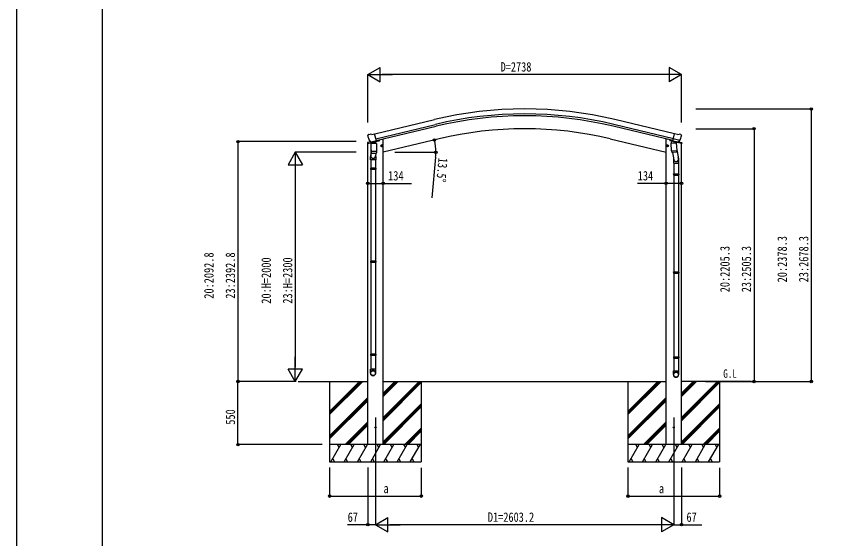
# Model space of a CAD drawing. Units: millimetres, scale not verified. Extents: x -10512 to 10512, y -7425 to 7425.
# Drawn here: x -10512 to -3338, y -4511 to 44 of the extents above; entities that cross this region are included whole.
import ezdxf
from ezdxf.enums import TextEntityAlignment as Align

# ---------------------------------------------------------------- set-up
doc = ezdxf.new("R2010")
doc.units = ezdxf.units.MM
doc.header["$LTSCALE"] = 30
for name, color, linetype in [('0-2_USER1', 3, 'Continuous'), ('0-3_YKK_12', 2, 'Continuous'), ('0-4_YKK_13', 4, 'Continuous'), ('0-5_YKK_A1', 4, 'Continuous'), ('0-6_YKK_D', 6, 'Continuous'), ('0-7_YKK_ZWAK', 7, 'Continuous')]:
    doc.layers.add(name, color=color, linetype=linetype)
doc.styles.add('ＭＳ ゴシック', font='')
doc.styles.get('ＭＳ ゴシック').set_extended_font_data('MS Gothic')

msp = doc.modelspace()

# ---------------------------------------------------------------- linework, layer by layer
at = {"layer": '0-3_YKK_12'}
for p, q in [((-7379.28, -3455.91), (-7379.28, -3951.2)), ((-4776.11, -3455.91), (-4776.11, -3951.2))]:
    msp.add_line(p, q, dxfattribs=at)
at = {"layer": '0-4_YKK_13'}
for p, q in [((-7447.66, -996.29), (-7447.38, -997.44)), ((-7443.44, -987.72), (-7447.3, -994.01)), ((-7440.34, -985.47), (-7427.16, -982.3)), ((-7412.6, -984.98), (-7425.86, -982.28)), ((-7412.6, -984.98), (-7386.67, -978.75)), ((-4743.74, -984.98), (-4769.67, -978.75)), ((-4743.74, -984.98), (-4730.48, -982.28)), ((-4716, -985.47), (-4729.18, -982.3)), ((-4712.9, -987.72), (-4709.05, -994.01)), ((-4708.69, -996.29), (-4708.96, -997.44)), ((-7448.76, -1064.65), (-7409.8, -1055.3)), ((-7448.76, -1057.76), (-7448.76, -1064.65)), ((-7420.25, -1048.55), (-7446.46, -1054.84)), ((-7416.75, -1051.51), (-7433.13, -1037.02)), ((-7370.9, -1063.31), (-7416.7, -1063.31)), ((-7416.7, -1131.31), (-7416.7, -1063.31)), ((-7409.39, -1063.31), (-7415.15, -1063.31)), ((-7414.04, -1052.08), (-7406.52, -1050.27)), ((-7409.8, -1050.4), (-7409.8, -1057.31)), ((-7409.39, -1057.31), (-7409.8, -1057.31)), ((-7409.39, -1057.31), (-7409.39, -1063.31)), ((-7378.21, -1063.31), (-7409.39, -1063.31)), ((-7377.8, -1057.31), (-7378.21, -1057.31)), ((-7372.45, -1063.31), (-7378.21, -1063.31)), ((-7372.45, -1063.31), (-7378.21, -1063.31)), ((-7377.8, -1047.61), (-7348.04, -1040.47)), ((-7377.8, -1042.64), (-7377.8, -1057.31)), ((-7370.9, -1063.31), (-7370.9, -1131.31)), ((-7344.21, -1032.32), (-7344.21, -1035.61)), ((-7320.83, -1094.07), (-7325.5, -1074.62)), ((-4834.57, -1094.07), (-4829.9, -1074.62)), ((-4811.66, -1032.4), (-4811.66, -1035.69)), ((-4789.39, -1044.98), (-4807.83, -1040.55)), ((-4799.81, -1062.15), (-4754.13, -1058.96)), ((-4795.14, -1128.99), (-4799.81, -1062.15)), ((-4785.4, -1040.38), (-4798.71, -1055.7)), ((-4798.71, -1055.7), (-4798.27, -1062.04)), ((-4784.45, -1040.32), (-4785.4, -1040.38)), ((-4781.37, -1042.79), (-4782.9, -1042.42)), ((-4744.67, -1051.6), (-4781.37, -1042.79)), ((-4722.74, -1036.6), (-4780.25, -1022.79)), ((-4775.42, -1044.61), (-4774.4, -1059.22)), ((-4747.21, -1053.61), (-4773.02, -1060.05)), ((-4755.9, -1055.78), (-4755.67, -1059.07)), ((-4754.13, -1058.96), (-4749.45, -1125.79)), ((-4707.1, -1064.73), (-4750.26, -1054.37)), ((-4742.3, -1052.08), (-4749.82, -1050.27)), ((-4746.5, -1051.83), (-4746.45, -1052.57)), ((-4743.14, -1051.97), (-4744.67, -1051.6)), ((-4739.59, -1051.51), (-4723.21, -1037.02)), ((-4736.19, -1048.5), (-4709.4, -1054.93)), ((-4707.1, -1057.84), (-4707.1, -1064.73)), ((-7416.7, -1122.58), (-7420.55, -1170.86)), ((-7416.7, -1145.31), (-7416.7, -1132.81)), ((-7416.2, -1146.63), (-7416.2, -1146.63)), ((-7414.7, -1147.31), (-7393.8, -1147.31)), ((-7393.8, -1147.31), (-7372.9, -1147.31)), ((-7376.54, -1147.31), (-7378.69, -1174.21)), ((-7371.4, -1146.63), (-7371.4, -1146.63)), ((-7370.9, -1131.31), (-7370.9, -1132.81)), ((-7370.9, -1132.81), (-7370.9, -1145.31)), ((-7332.89, -1086.68), (-7313.44, -1082.01)), ((-7328.33, -1078.9), (-7330.46, -1086.1)), ((-7321.03, -1077.15), (-7328.33, -1078.9)), ((-7315.87, -1082.59), (-7321.03, -1077.15)), ((-7318, -1089.79), (-7315.87, -1082.59)), ((-4822.51, -1086.68), (-4841.96, -1082.01)), ((-4839.53, -1082.59), (-4834.37, -1077.15)), ((-4837.4, -1089.79), (-4839.53, -1082.59)), ((-4834.37, -1077.15), (-4827.07, -1078.9)), ((-4827.07, -1078.9), (-4824.94, -1086.1)), ((-4795.14, -1128.99), (-4749.45, -1125.79)), ((-4795.13, -1128.99), (-4794.24, -1141.68)), ((-4750.44, -1140.4), (-4792.13, -1143.31)), ((-4786.71, -1142.93), (-4775.97, -1206.52)), ((-4751.18, -1101.03), (-4735.27, -1197.2)), ((-4748.59, -1138.26), (-4749.47, -1125.8)), ((-4748.99, -1139.62), (-4748.99, -1139.62)), ((-7423.28, -1207.19), (-7423.28, -1176.78)), ((-7377.28, -1207.19), (-7423.28, -1207.19)), ((-7422.24, -1168.37), (-7422.78, -1171.3)), ((-7421.28, -1207.19), (-7421.28, -1278)), ((-7379.28, -1207.19), (-7379.28, -1278)), ((-7377.28, -1178), (-7377.28, -1207.19)), ((-4779.12, -1199.7), (-4779.12, -1234.36)), ((-4733.12, -1234.36), (-4733.12, -1200.01)), ((-7423.28, -1280), (-7422.28, -1278)), ((-7377.28, -1280), (-7423.28, -1280)), ((-7377.28, -1288), (-7423.28, -1288)), ((-7378.28, -1278), (-7422.28, -1278)), ((-7378.28, -1290), (-7422.28, -1290)), ((-7421.28, -1290), (-7421.28, -2089.55)), ((-7379.28, -1290), (-7379.28, -2089.55)), ((-7377.28, -1280), (-7378.28, -1278)), ((-7377.28, -1288), (-7378.28, -1290)), ((-7377.28, -1280), (-7377.28, -1288)), ((-4779.12, -1234.36), (-4733.12, -1234.36)), ((-4777.12, -1234.36), (-4777.12, -1328.36)), ((-4735.12, -1234.36), (-4735.12, -1328.36)), ((-4779.12, -1330.36), (-4778.12, -1328.36)), ((-4779.12, -1330.36), (-4733.12, -1330.36)), ((-4779.12, -1330.36), (-4779.12, -1338.36)), ((-4779.12, -1338.36), (-4733.12, -1338.36)), ((-4779.12, -1338.36), (-4778.12, -1340.36)), ((-4778.12, -1328.36), (-4734.12, -1328.36)), ((-4778.12, -1340.36), (-4734.12, -1340.36)), ((-4777.12, -1340.36), (-4777.12, -2184.55)), ((-4735.12, -1340.36), (-4735.12, -2184.55)), ((-4733.12, -1330.36), (-4734.12, -1328.36)), ((-7423.28, -2091.55), (-7422.28, -2089.55)), ((-7377.28, -2091.55), (-7423.28, -2091.55)), ((-7377.28, -2099.55), (-7423.28, -2099.55)), ((-7378.28, -2089.55), (-7422.28, -2089.55)), ((-7378.28, -2101.55), (-7422.28, -2101.55)), ((-7421.28, -2101.55), (-7421.28, -2901.11)), ((-7379.28, -2101.55), (-7379.28, -2901.11)), ((-7377.28, -2091.55), (-7378.28, -2089.55)), ((-7377.28, -2099.55), (-7378.28, -2101.55)), ((-7377.28, -2091.55), (-7377.28, -2099.55)), ((-4779.12, -2186.55), (-4778.12, -2184.55)), ((-4779.12, -2186.55), (-4733.12, -2186.55)), ((-4779.12, -2186.55), (-4779.12, -2194.55)), ((-4779.12, -2194.55), (-4733.12, -2194.55)), ((-4779.12, -2194.55), (-4778.12, -2196.55)), ((-4778.12, -2184.55), (-4734.12, -2184.55)), ((-4778.12, -2196.55), (-4734.12, -2196.55)), ((-4777.12, -2196.55), (-4777.12, -2924.73)), ((-4735.12, -2196.55), (-4735.12, -2924.73)), ((-4733.12, -2186.55), (-4734.12, -2184.55)), ((-7423.28, -2903.11), (-7422.28, -2901.11)), ((-7377.28, -2903.11), (-7423.28, -2903.11)), ((-7377.28, -2911.11), (-7423.28, -2911.11)), ((-7378.28, -2901.11), (-7422.28, -2901.11)), ((-7378.28, -2913.11), (-7422.28, -2913.11)), ((-7421.28, -2913.11), (-7421.28, -3032.66)), ((-7379.28, -2913.11), (-7379.28, -3032.66)), ((-7377.28, -2903.11), (-7378.28, -2901.11)), ((-7377.28, -2911.11), (-7378.28, -2913.11)), ((-7377.28, -2903.11), (-7377.28, -2911.11)), ((-4779.12, -2926.73), (-4778.12, -2924.73)), ((-4779.12, -2926.73), (-4733.12, -2926.73)), ((-4779.12, -2926.73), (-4779.12, -2934.73)), ((-4779.12, -2934.73), (-4733.12, -2934.73)), ((-4779.12, -2934.73), (-4778.12, -2936.73)), ((-4778.12, -2924.73), (-4734.12, -2924.73)), ((-4778.12, -2936.73), (-4734.12, -2936.73)), ((-4777.12, -2936.73), (-4777.12, -3046.73)), ((-4735.12, -2936.73), (-4735.12, -3046.73)), ((-4733.12, -2926.73), (-4734.12, -2924.73)), ((-7423.28, -3067.32), (-7423.28, -3032.66)), ((-7377.28, -3032.66), (-7423.28, -3032.66)), ((-7377.28, -3067.32), (-7377.28, -3032.66)), ((-4779.12, -3080.88), (-4779.12, -3046.73)), ((-4779.12, -3046.73), (-4733.12, -3046.73)), ((-4733.12, -3080.88), (-4733.12, -3046.73))]:
    msp.add_line(p, q, dxfattribs=at)
for points in [[(-7381.24, -1044.2), (-7371.52, -1041.87), (-7386.67, -978.75)], [(-4775.1, -1044.2), (-4784.83, -1041.87), (-4769.67, -978.75)], [(-7433.88, -1036.02), (-7433.29, -1036.86), (-7433.13, -1037.02)], [(-7378.21, -1057.31), (-7378.21, -1063.31), (-7409.39, -1063.31), (-7415.15, -1063.31)], [(-7415.15, -1063.31), (-7412.1, -1059.89), (-7409.8, -1057.31)], [(-7412.1, -1059.89), (-7410.85, -1058.6), (-7409.39, -1057.31)], [(-7378.21, -1063.31), (-7378.59, -1061.58), (-7379.14, -1059.96), (-7379.9, -1058.49), (-7380.66, -1057.47), (-7381.56, -1056.57), (-7382.61, -1055.78), (-7383.81, -1055.11), (-7385.16, -1054.56), (-7386.62, -1054.12), (-7388.1, -1053.8), (-7389.65, -1053.56), (-7391.25, -1053.4), (-7393.7, -1053.31), (-7394.56, -1053.32), (-7396.15, -1053.39), (-7397.75, -1053.53), (-7399.31, -1053.76), (-7400.8, -1054.07), (-7402.19, -1054.48), (-7403.48, -1054.97), (-7404.65, -1055.57), (-7406.6, -1057.09), (-7407.37, -1058.01), (-7408.17, -1059.33), (-7408.77, -1060.8), (-7409.21, -1062.38), (-7409.39, -1063.31)], [(-7381.24, -1044.2), (-7381.48, -1044.35), (-7406.25, -1050.3), (-7406.52, -1050.27)], [(-7378.21, -1057.31), (-7376.76, -1058.59), (-7375.5, -1059.89)], [(-7372.45, -1063.31), (-7375.5, -1059.89), (-7377.8, -1057.31)], [(-4775.1, -1044.2), (-4774.87, -1044.35), (-4750.1, -1050.3), (-4749.82, -1050.27)], [(-4722.47, -1036.02), (-4723.05, -1036.86), (-4723.21, -1037.02)], [(-7416.7, -1132.81), (-7416.7, -1131.31), (-7370.9, -1131.31)], [(-7330.46, -1086.1), (-7325.3, -1091.54), (-7318, -1089.79)], [(-4824.94, -1086.1), (-4830.1, -1091.54), (-4837.4, -1089.79)], [(-7423.28, -1280), (-7423.28, -1288), (-7422.28, -1290)], [(-4733.12, -1330.36), (-4733.12, -1338.36), (-4734.12, -1340.36)], [(-7423.28, -2091.55), (-7423.28, -2099.55), (-7422.28, -2101.55)], [(-4733.12, -2186.55), (-4733.12, -2194.55), (-4734.12, -2196.55)], [(-7423.28, -2903.11), (-7423.28, -2911.11), (-7422.28, -2913.11)], [(-4733.12, -2926.73), (-4733.12, -2934.73), (-4734.12, -2936.73)]]:
    msp.add_lwpolyline(points, dxfattribs=at)
for centre, radius in [((-7323.16, -1084.34), 8.5), ((-4832.24, -1084.34), 8.5), ((-7323.16, -1084.34), 7.7), ((-7323.16, -1084.34), 6.5), ((-4832.24, -1084.34), 7.7), ((-4832.24, -1084.34), 6.5), ((-7379.28, -3540.75), 4.5), ((-4776.11, -3540.75), 4.5)]:
    msp.add_circle(centre, radius, dxfattribs=at)
for centre, radius, start, end in [((-7250.58, -950.19), 202.4, 193.5, 205.09125), ((-7439.18, -990.33), 5, 103.5, 148.5), ((-7426.46, -985.22), 3, 78.5, 103.5), ((-4729.88, -985.22), 3, 76.5, 101.5), ((-4905.77, -950.19), 202.4, 334.90875, 346.5), ((-4717.17, -990.33), 5, 31.5, 76.5), ((-7445.76, -1057.76), 3, 103.5, 180), ((-7349.21, -1035.61), 5, 283.5, 0), ((-4806.66, -1035.69), 5, 180, 256.5), ((-4782.78, -1041.94), 0.5, 221.23754, 256.5), ((-4776.02, -1044.7), 0.604, 7.79405, 79.40158), ((-4773.38, -1059.08), 1.03, 188.03431, 289.96103), ((-4747.45, -1052.64), 1, 284, 4), ((-4746.01, -1051.79), 0.5, 76.5, 184), ((-4743.02, -1051.48), 0.5, 256.5, 291.76246), ((-4710.1, -1057.84), 3, 0, 76.5), ((-7414.7, -1145.31), 2, 180, 221.3929), ((-7414.7, -1145.31), 2, 221.40963, 270), ((-7372.9, -1145.31), 2, 270, 318.59037), ((-7372.9, -1145.31), 2, 318.61302, 0), ((-4792.27, -1141.32), 2, 190.53157, 274), ((-4750.58, -1138.4), 2, 274, 322.59038), ((-4750.53, -1138.43), 1.95, 322.52234, 4.95983), ((-7393.28, -1176.78), 30, 169.47612, 180), ((-4763.12, -1200.01), 30, 0, 2.54858)]:
    msp.add_arc(centre, radius, start, end, dxfattribs=at)
for centre, major_axis, ratio, start_param, end_param in [((-7444.74, -995.58), (-1.57, -2.57), 0.99628, 4.712389, 5.4996506), ((-4711.61, -995.58), (1.57, -2.57), 0.99628, 0.7835347, 1.5707963), ((-7414.77, -1049.25), (-0.73, -2.92), 0.997631, 5.8041905, 6.6006116), ((-7414.71, -1049.03), (2.63, 3.16), 0.650902, 4.0958226, 4.1686332), ((-7414.74, -1049.15), (-0.73, -2.92), 0.997631, 0.3902369, 0.4789948), ((-4741.6, -1049.15), (0.73, -2.92), 0.997631, 5.8041905, 5.8929484), ((-4741.64, -1049.03), (-2.63, 3.16), 0.650902, 2.1145521, 2.1873627), ((-4741.58, -1049.25), (0.73, -2.92), 0.997631, 5.965759, 6.7621801), ((-7399.62, -1172.53), (23, 0), 0.996195, 2.642196, 6.623904), ((-7399.62, -1172.53), (21, 0), 0.996195, 3.0586374, 6.2036281), ((-4756.12, -1199.7), (-23, 0), 0.996195, 6.0000678, 10.0103449), ((-4756.12, -1199.7), (-21, 0), 0.996195, 0.3319459, 3.3482706), ((-7400.28, -3065.58), (-23, 0), 0.996195, 3.1415927, 6.2831853), ((-7400.28, -3067.32), (-23, 0), 0.996195, 3.1415927, 6.2831853), ((-7400.28, -3067.32), (0, -23.43), 0.981806, 4.712389, 7.8539816), ((-4756.12, -3079.13), (23, 0), 0.996195, 6.2831853, 9.424778), ((-4756.12, -3080.88), (23, 0), 0.996195, 6.2831853, 9.424778), ((-4756.12, -3080.88), (0, -23.43), 0.981806, 4.712389, 7.8539816)]:
    msp.add_ellipse(centre, major_axis=major_axis, ratio=ratio, start_param=start_param, end_param=end_param, dxfattribs=at)
for centre, major_axis in [((-7400.28, -3067.32), (21, 0)), ((-4756.12, -3080.88), (-21, 0))]:
    msp.add_ellipse(centre, major_axis=major_axis, ratio=0.996195, dxfattribs=at)
at = {"layer": '0-5_YKK_A1'}
for p, q in [((-7386.2, -980.7), (-6865.11, -855.59)), ((-4769.19, -980.7), (-5290.29, -855.59)), ((-7376.13, -1022.67), (-6855.03, -897.57)), ((-7372.2, -1039.04), (-6851.1, -913.93)), ((-4783.2, -1039.04), (-5304.29, -913.93)), ((-4779.27, -1022.67), (-5300.37, -897.57)), ((-7446.28, -3690.75), (-7446.28, -1064.06)), ((-7325.16, -1027.75), (-7312.28, -1027.75)), ((-6824.72, -1023.81), (-7312.28, -1140.87)), ((-7312.28, -3690.75), (-7312.28, -1027.75)), ((-5330.67, -1023.81), (-4843.11, -1140.87)), ((-4843.11, -3690.75), (-4843.11, -1027.75)), ((-4830.24, -1027.75), (-4843.11, -1027.75)), ((-4737.7, -1047.6), (-4737.7, -1048.26)), ((-4709.11, -3690.75), (-4709.11, -1064.06)), ((-8053.12, -3140.75), (-7446.28, -3140.75)), ((-7779.28, -3401.72), (-7518.3, -3140.75)), ((-7779.28, -3415.86), (-7504.16, -3140.75)), ((-7779.28, -3430.01), (-7490.02, -3140.75)), ((-7779.28, -3140.75), (-7779.28, -3840.74)), ((-7312.28, -3140.75), (-4843.11, -3140.75)), ((-7312.28, -3455.22), (-6997.8, -3140.75)), ((-7312.28, -3469.36), (-6983.66, -3140.75)), ((-7312.28, -3271.38), (-7181.65, -3140.75)), ((-7312.28, -3257.23), (-7195.79, -3140.75)), ((-7312.28, -3243.09), (-7209.94, -3140.75)), ((-7312.28, -3483.51), (-6979.28, -3150.51)), ((-6979.28, -3140.75), (-6979.28, -3840.74)), ((-5176.11, -3401.72), (-4915.13, -3140.75)), ((-5176.11, -3415.86), (-4900.99, -3140.75)), ((-5176.11, -3430.01), (-4886.85, -3140.75)), ((-5176.11, -3140.75), (-5176.11, -3840.74)), ((-4102.28, -3140.75), (-4709.11, -3140.75)), ((-4709.11, -3455.22), (-4394.63, -3140.75)), ((-4709.11, -3469.36), (-4380.49, -3140.75)), ((-4709.11, -3271.38), (-4578.48, -3140.75)), ((-4709.11, -3257.23), (-4592.62, -3140.75)), ((-4709.11, -3243.09), (-4606.77, -3140.75)), ((-4709.11, -3483.51), (-4376.11, -3150.51)), ((-4376.11, -3140.75), (-4376.11, -3840.74)), ((-7779.28, -3613.85), (-7446.28, -3280.86)), ((-7779.28, -3628), (-7446.28, -3295)), ((-5176.11, -3613.85), (-4843.11, -3280.86)), ((-5176.11, -3628), (-4843.11, -3295)), ((-7779.28, -3642.14), (-7446.28, -3309.14)), ((-7312.28, -3667.35), (-6979.28, -3334.36)), ((-7312.28, -3681.5), (-6979.28, -3348.5)), ((-7307.39, -3690.75), (-6979.28, -3362.64)), ((-5176.11, -3642.14), (-4843.11, -3309.14)), ((-4709.11, -3667.35), (-4376.11, -3334.36)), ((-4709.11, -3681.5), (-4376.11, -3348.5)), ((-4704.22, -3690.75), (-4376.11, -3362.64)), ((-7644.04, -3690.75), (-7446.28, -3492.99)), ((-7629.28, -3690.13), (-7446.28, -3507.13)), ((-5040.87, -3690.75), (-4843.11, -3492.99)), ((-5026.11, -3690.13), (-4843.11, -3507.13)), ((-7615.76, -3690.75), (-7446.28, -3521.27)), ((-7123.54, -3690.75), (-6979.28, -3546.49)), ((-7109.4, -3690.75), (-6979.28, -3560.63)), ((-7095.26, -3690.75), (-6979.28, -3574.77)), ((-5012.59, -3690.75), (-4843.11, -3521.27)), ((-4520.37, -3690.75), (-4376.11, -3546.49)), ((-4506.23, -3690.75), (-4376.11, -3560.63)), ((-4492.09, -3690.75), (-4376.11, -3574.77)), ((-6979.28, -3690.75), (-7779.28, -3690.75)), ((-7767.74, -3840.74), (-7681.14, -3690.74)), ((-7696.14, -3716.73), (-7711.14, -3690.75)), ((-7652.27, -3840.74), (-7565.67, -3690.74)), ((-7580.67, -3716.73), (-7595.67, -3690.75)), ((-7536.8, -3840.74), (-7450.2, -3690.75)), ((-7465.2, -3716.73), (-7480.2, -3690.74)), ((-7421.33, -3840.74), (-7334.73, -3690.75)), ((-7349.73, -3716.73), (-7364.73, -3690.74)), ((-7305.86, -3840.74), (-7219.26, -3690.75)), ((-7234.26, -3716.73), (-7249.26, -3690.74)), ((-7190.39, -3840.74), (-7104.28, -3691.61)), ((-7133.79, -3690.75), (-7118.79, -3716.73)), ((-7075.42, -3841.61), (-6989.31, -3692.48)), ((-7018.81, -3691.61), (-7003.81, -3717.59)), ((-4376.11, -3690.75), (-5176.11, -3690.75)), ((-5164.57, -3840.74), (-5077.97, -3690.74)), ((-5092.97, -3716.73), (-5107.97, -3690.75)), ((-5049.1, -3840.74), (-4962.49, -3690.74)), ((-4977.5, -3716.73), (-4992.5, -3690.75)), ((-4933.63, -3840.74), (-4847.03, -3690.75)), ((-4862.03, -3716.73), (-4877.03, -3690.74)), ((-4818.16, -3840.74), (-4731.55, -3690.75)), ((-4746.56, -3716.73), (-4761.56, -3690.74)), ((-4702.69, -3840.74), (-4616.08, -3690.75)), ((-4631.09, -3716.73), (-4646.09, -3690.74)), ((-4587.22, -3840.74), (-4501.11, -3691.61)), ((-4530.62, -3690.75), (-4515.61, -3716.73)), ((-4472.25, -3841.61), (-4386.14, -3692.48)), ((-4415.64, -3691.61), (-4400.64, -3717.59)), ((-7779.28, -3840.74), (-6979.28, -3840.74)), ((-7752.74, -3814.77), (-7737.74, -3840.74)), ((-7637.27, -3814.77), (-7622.27, -3840.74)), ((-7521.8, -3814.76), (-7506.8, -3840.74)), ((-7406.33, -3814.76), (-7391.33, -3840.74)), ((-7290.86, -3814.77), (-7275.86, -3840.74)), ((-7175.39, -3814.77), (-7160.39, -3840.74)), ((-7060.42, -3815.63), (-7045.42, -3841.61)), ((-5176.11, -3840.74), (-4376.11, -3840.74)), ((-5149.57, -3814.77), (-5134.57, -3840.74)), ((-5034.1, -3814.77), (-5019.1, -3840.74)), ((-4918.63, -3814.76), (-4903.63, -3840.74)), ((-4803.16, -3814.76), (-4788.16, -3840.74)), ((-4687.69, -3814.77), (-4672.69, -3840.74)), ((-4572.22, -3814.77), (-4557.22, -3840.74)), ((-4457.25, -3815.63), (-4442.25, -3841.61))]:
    msp.add_line(p, q, dxfattribs=at)
for radius in [3373, 3329.83, 3313, 3200]:
    msp.add_arc((-6077.7, -4135.4), radius, 76.5, 103.5, dxfattribs=at)
at = {"layer": '0-6_YKK_D'}
for p, q in [((-7446.78, -462.4), (-7338.53, -399.9)), ((-7338.53, -524.9), (-7338.53, -399.9)), ((-4708.61, -462.4), (-4816.87, -399.9)), ((-4816.87, -399.9), (-4816.87, -524.9)), ((-7446.78, -882.14), (-7446.78, -461.4)), ((-7446.78, -462.4), (-7338.53, -524.9)), ((-7446.78, -462.4), (-7230.28, -462.4)), ((-4833.61, -462.4), (-7321.78, -462.4)), ((-4708.61, -462.4), (-4925.12, -462.4)), ((-4708.61, -462.4), (-4816.87, -524.9)), ((-4708.61, -881.14), (-4708.61, -461.4)), ((-4583.65, -762.4), (-3575.11, -762.4)), ((-3576.11, -762.4), (-3576.11, -3140.75)), ((-4584.65, -935.4), (-4075.11, -935.4)), ((-4076.11, -935.4), (-4076.11, -3140.75)), ((-7546.78, -1047.9), (-8580.28, -1047.9)), ((-8579.28, -1047.9), (-8579.28, -3140.75)), ((-8079.28, -1140.75), (-8141.78, -1249)), ((-7546.78, -1140.75), (-8080.28, -1140.75)), ((-8079.28, -1140.75), (-8016.78, -1249)), ((-8079.28, -1140.75), (-8079.28, -1357.25)), ((-7210.78, -1140.75), (-6851.55, -1140.75)), ((-6854.52, -1183.2), (-6887.43, -1537.68)), ((-8141.78, -1249), (-8016.78, -1249)), ((-8079.28, -1265.75), (-8079.28, -3015.75)), ((-8079.28, -3140.75), (-8079.28, -2924.24)), ((-8079.28, -3140.75), (-8141.78, -3032.49)), ((-8016.78, -3032.49), (-8141.78, -3032.49)), ((-8079.28, -3140.75), (-8016.78, -3032.49)), ((-8072.91, -3140.75), (-8580.28, -3140.75)), ((-8136.32, -3140.75), (-8580.28, -3140.75)), ((-8579.28, -3690.75), (-8579.28, -3140.75)), ((-8072.91, -3140.75), (-8080.28, -3140.75)), ((-4500.11, -3140.75), (-3575.11, -3140.75)), ((-4339.8, -3140.75), (-4075.11, -3140.75)), ((-7844.98, -3690.75), (-8580.28, -3690.75)), ((-7779.28, -3890.74), (-7779.28, -4141.74)), ((-7446.28, -3890.74), (-7446.28, -4391.74)), ((-7379.28, -3890.74), (-7379.28, -4391.74)), ((-7379.28, -3890.74), (-7379.28, -4391.74)), ((-6979.28, -3894.74), (-6979.28, -4141.74)), ((-5176.11, -3890.74), (-5176.11, -4142.24)), ((-4776.11, -3890.74), (-4776.11, -4391.74)), ((-4776.11, -3890.74), (-4776.11, -4391.74)), ((-4709.11, -3890.74), (-4709.11, -4391.74)), ((-4376.11, -3894.74), (-4376.11, -4142.24)), ((-7779.28, -4140.74), (-6979.28, -4140.74)), ((-5176.11, -4141.24), (-4376.11, -4141.24)), ((-7379.28, -4390.74), (-7271.03, -4328.24)), ((-7271.03, -4453.24), (-7271.03, -4328.24)), ((-4776.11, -4390.74), (-4884.37, -4328.24)), ((-4884.37, -4328.24), (-4884.37, -4453.24)), ((-7379.28, -4390.74), (-7271.03, -4453.24)), ((-7379.28, -4390.74), (-7162.78, -4390.74)), ((-4901.11, -4390.74), (-7254.28, -4390.74)), ((-4776.11, -4390.74), (-4992.62, -4390.74)), ((-4776.11, -4390.74), (-4884.37, -4453.24))]:
    msp.add_line(p, q, dxfattribs=at)
for points in [[(-7446.28, -1412.18), (-7312.28, -1412.18), (-7063.78, -1412.18)], [(-4709.11, -1412.18), (-4843.11, -1412.18), (-5091.61, -1412.18)], [(-7379.28, -4390.74), (-7446.28, -4390.74), (-7622.78, -4390.74)], [(-4776.11, -4390.74), (-4709.11, -4390.74), (-4532.61, -4390.74)]]:
    msp.add_lwpolyline(points, dxfattribs=at)
for centre in [(-3576.11, -762.4), (-4076.11, -935.4), (-8579.28, -1047.9), (-6865.24, -1033.54), (-6852.55, -1140.75), (-7446.28, -1412.18), (-7312.28, -1412.18), (-4843.11, -1412.18), (-4709.11, -1412.18), (-8579.28, -3140.75), (-8579.28, -3140.75), (-4076.11, -3140.75), (-3576.11, -3140.75), (-8579.28, -3690.75), (-7779.28, -4140.74), (-6979.28, -4140.74), (-5176.11, -4141.24), (-4376.11, -4141.24), (-7446.28, -4390.74), (-4709.11, -4390.74)]:
    msp.add_circle(centre, 10.62, dxfattribs=at)
for start, end in [(0, 13.5), (354.69567, 0)]:
    msp.add_arc((-7311.78, -1140.75), 459.24, start, end, dxfattribs=at)
at = {"layer": '0-7_YKK_ZWAK'}
msp.add_line((-9762.45, -6312.5), (-9762.45, 6937.5), dxfattribs=at)
msp.add_lwpolyline([(-10512.5, -7425), (10512.5, -7425), (10512.5, 7425), (-10512.5, 7425)], close=True, dxfattribs=at)

# ---------------------------------------------------------------- texts
at = {"layer": '0-2_USER1', "style": 'ＭＳ ゴシック', "width": 0.8}
msp.add_text('G.L', height=73.31, dxfattribs=at).set_placement((-4344.92, -3130.14), align=Align.BOTTOM_LEFT)
at = {"layer": '0-6_YKK_D', "style": 'ＭＳ ゴシック', "width": 0.8}
for s, p in [('D=2738', (-6287.7, -461.4)), ('134', (-7268.78, -1411.18)), ('134', (-5090.61, -1411.18)), ('a', (-7309.28, -4139.74)), ('a', (-4906.11, -4140.24)), ('67', (-7621.78, -4389.74)), ('D1=2603.2', (-6398.7, -4389.74)), ('67', (-4665.61, -4389.74))]:
    msp.add_text(s, height=82.48, dxfattribs=at).set_placement(p, align=Align.BOTTOM_LEFT)
for s, rotation, p in [('13.5°', 264.696, (-6853.61, -1184.29)), ('20:2378.3', 90, (-3764.61, -2275.57)), ('23:2678.3', 90, (-3577.11, -2275.57)), ('20:2205.3', 90, (-4264.61, -2362.07)), ('23:2505.3', 90, (-4077.11, -2362.07)), ('20:2092.8', 90, (-8767.78, -2418.32)), ('23:2392.8', 90, (-8580.28, -2418.32)), ('20:H=2000', 90, (-8267.78, -2461.75)), ('23:H=2300', 90, (-8080.28, -2461.75)), ('550', 90, (-8580.28, -3517.75))]:
    msp.add_text(s, height=82.48, rotation=rotation, dxfattribs=at).set_placement(p, align=Align.BOTTOM_LEFT)

doc.saveas('drawing.dxf')
